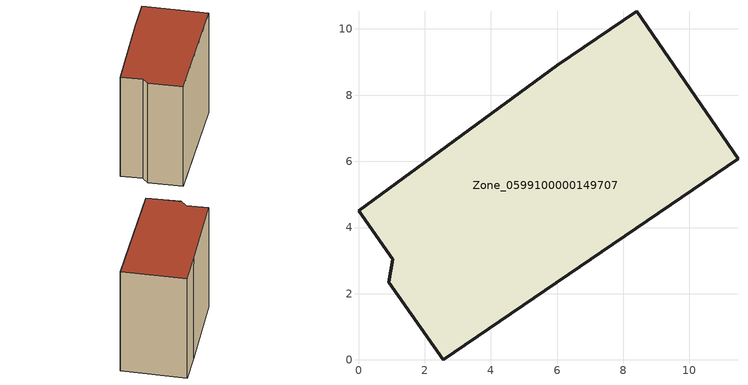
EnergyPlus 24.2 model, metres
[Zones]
Zone_0599100000149707
 floor ground (C_G): 0.91,2.34 1.03,3.04 0,4.51 6.01,8.9 8.41,10.54 11.47,6.08 2.56,0 z0
 wall outside (C_F): 1.03,3.04 0.91,2.34 2.56,0 11.47,6.08 8.41,10.54 6.01,8.9 0,4.51 1.03,3.04 z0:9.48
 roof outside (C_R): 6.01,8.9 0,4.51 1.03,3.04 0.91,2.34 2.56,0 11.47,6.08 8.41,10.54 z9.48
[BUILDING]
Pand.0599100000149707: North Axis=0; Terrain=City; Loads Convergence Tolerance Value=0.04; Temperature Convergence Tolerance Value=0.4; Solar Distribution=FullExterior; Maximum Number of Warmup Days=25; Minimum Number of Warmup Days=1
[Site:Location]
Rotterdam.The.Hague.AP_ZH_NLD Design_Conditions: Latitude=51.96; Longitude=4.45; Time Zone=1; Elevation=-4.5
[SITE:GROUNDTEMPERATURE:BUILDINGSURFACE]
18, 18, 18, 18, 18, 18, 18, 18, 18, 18, 18, 18
[MATERIAL] Thermal Absorptance=0.9; Solar Absorptance=0.7; Visible Absorptance=0.7
Name | Roughness | Thickness | Conductivity | Density | Specific Heat
G.TI.1946 | MediumSmooth | 0.15 | 1 | 540 | 1210
F.TI.1946 | Rough | 0.3 | 0.857143 | 1920 | 840
R.TI.1946 | MediumRough | 0.2 | 0.1 | 1500 | 1000
[CONSTRUCTION]
C_G: G.TI.1946
C_F: F.TI.1946
C_R: R.TI.1946
[ZONE]
Zone_0599100000149707: Type=1; Multiplier=1; Ceiling Height=Autocalculate; Volume=Autocalculate; Floor Area=autocalculate; Part of Total Floor Area=Yes
[ZONEINFILTRATION:DESIGNFLOWRATE]
Infil_Zone_0599100000149707: Zone or ZoneList or Space or SpaceList=Zone_0599100000149707; Schedule=AlwaysOn; Design Flow Rate Calculation Method=Flow/Area; Flow Rate per Floor Area=0.003; Constant Term Coefficient=1; Temperature Term Coefficient=0; Velocity Term Coefficient=0; Velocity Squared Term Coefficient=0
[HVACTEMPLATE:ZONE:IDEALLOADSAIRSYSTEM]
Zone_0599100000149707: Maximum Heating Supply Air Temperature=50; Minimum Cooling Supply Air Temperature=13; Maximum Heating Supply Air Humidity Ratio=0.0156; Minimum Cooling Supply Air Humidity Ratio=0.0077; Heating Limit=NoLimit; Cooling Limit=NoLimit; Dehumidification Control Type=ConstantSensibleHeatRatio; Cooling Sensible Heat Ratio=0.7; Dehumidification Setpoint=60; Humidification Control Type=None; Humidification Setpoint=30; Outdoor Air Method=None; Outdoor Air Flow Rate per Person=0.00944; Outdoor Air Flow Rate per Zone Floor Area=0; Outdoor Air Flow Rate per Zone=0; Demand Controlled Ventilation Type=None; Outdoor Air Economizer Type=NoEconomizer; Heat Recovery Type=None; Sensible Heat Recovery Effectiveness=0.7; Latent Heat Recovery Effectiveness=0.65
[ZONECONTROL:THERMOSTAT]
ThermostatControl_Zone_0599100000149707: Zone or ZoneList=Zone_0599100000149707; Control Type Schedule=DualSetpointControlType; Control 1=Thermostat_Zone_0599100000149707; Temperature Difference Between Cutout And Setpoint=0
[THERMOSTATSETPOINT:DUALSETPOINT]
Thermostat_Zone_0599100000149707: Heating Setpoint Temperature Schedule=HeatingSetpoint_Zone_0599100000149707; Cooling Setpoint Temperature Schedule=CoolingSetpoint_Zone_0599100000149707
[SCHEDULE:COMPACT]
HeatingSetpoint_Zone_0599100000149707: Through: 12/31, For: AllDays, Until: 24:00, 21
CoolingSetpoint_Zone_0599100000149707: Through: 12/31, For: AllDays, Until: 24:00, 24
DualSetpointControlType: Through: 12/31, For: AllDays, Until: 24:00, 4
AlwaysOn: Through: 12/31, For: AllDays, Until: 24:00, 1
